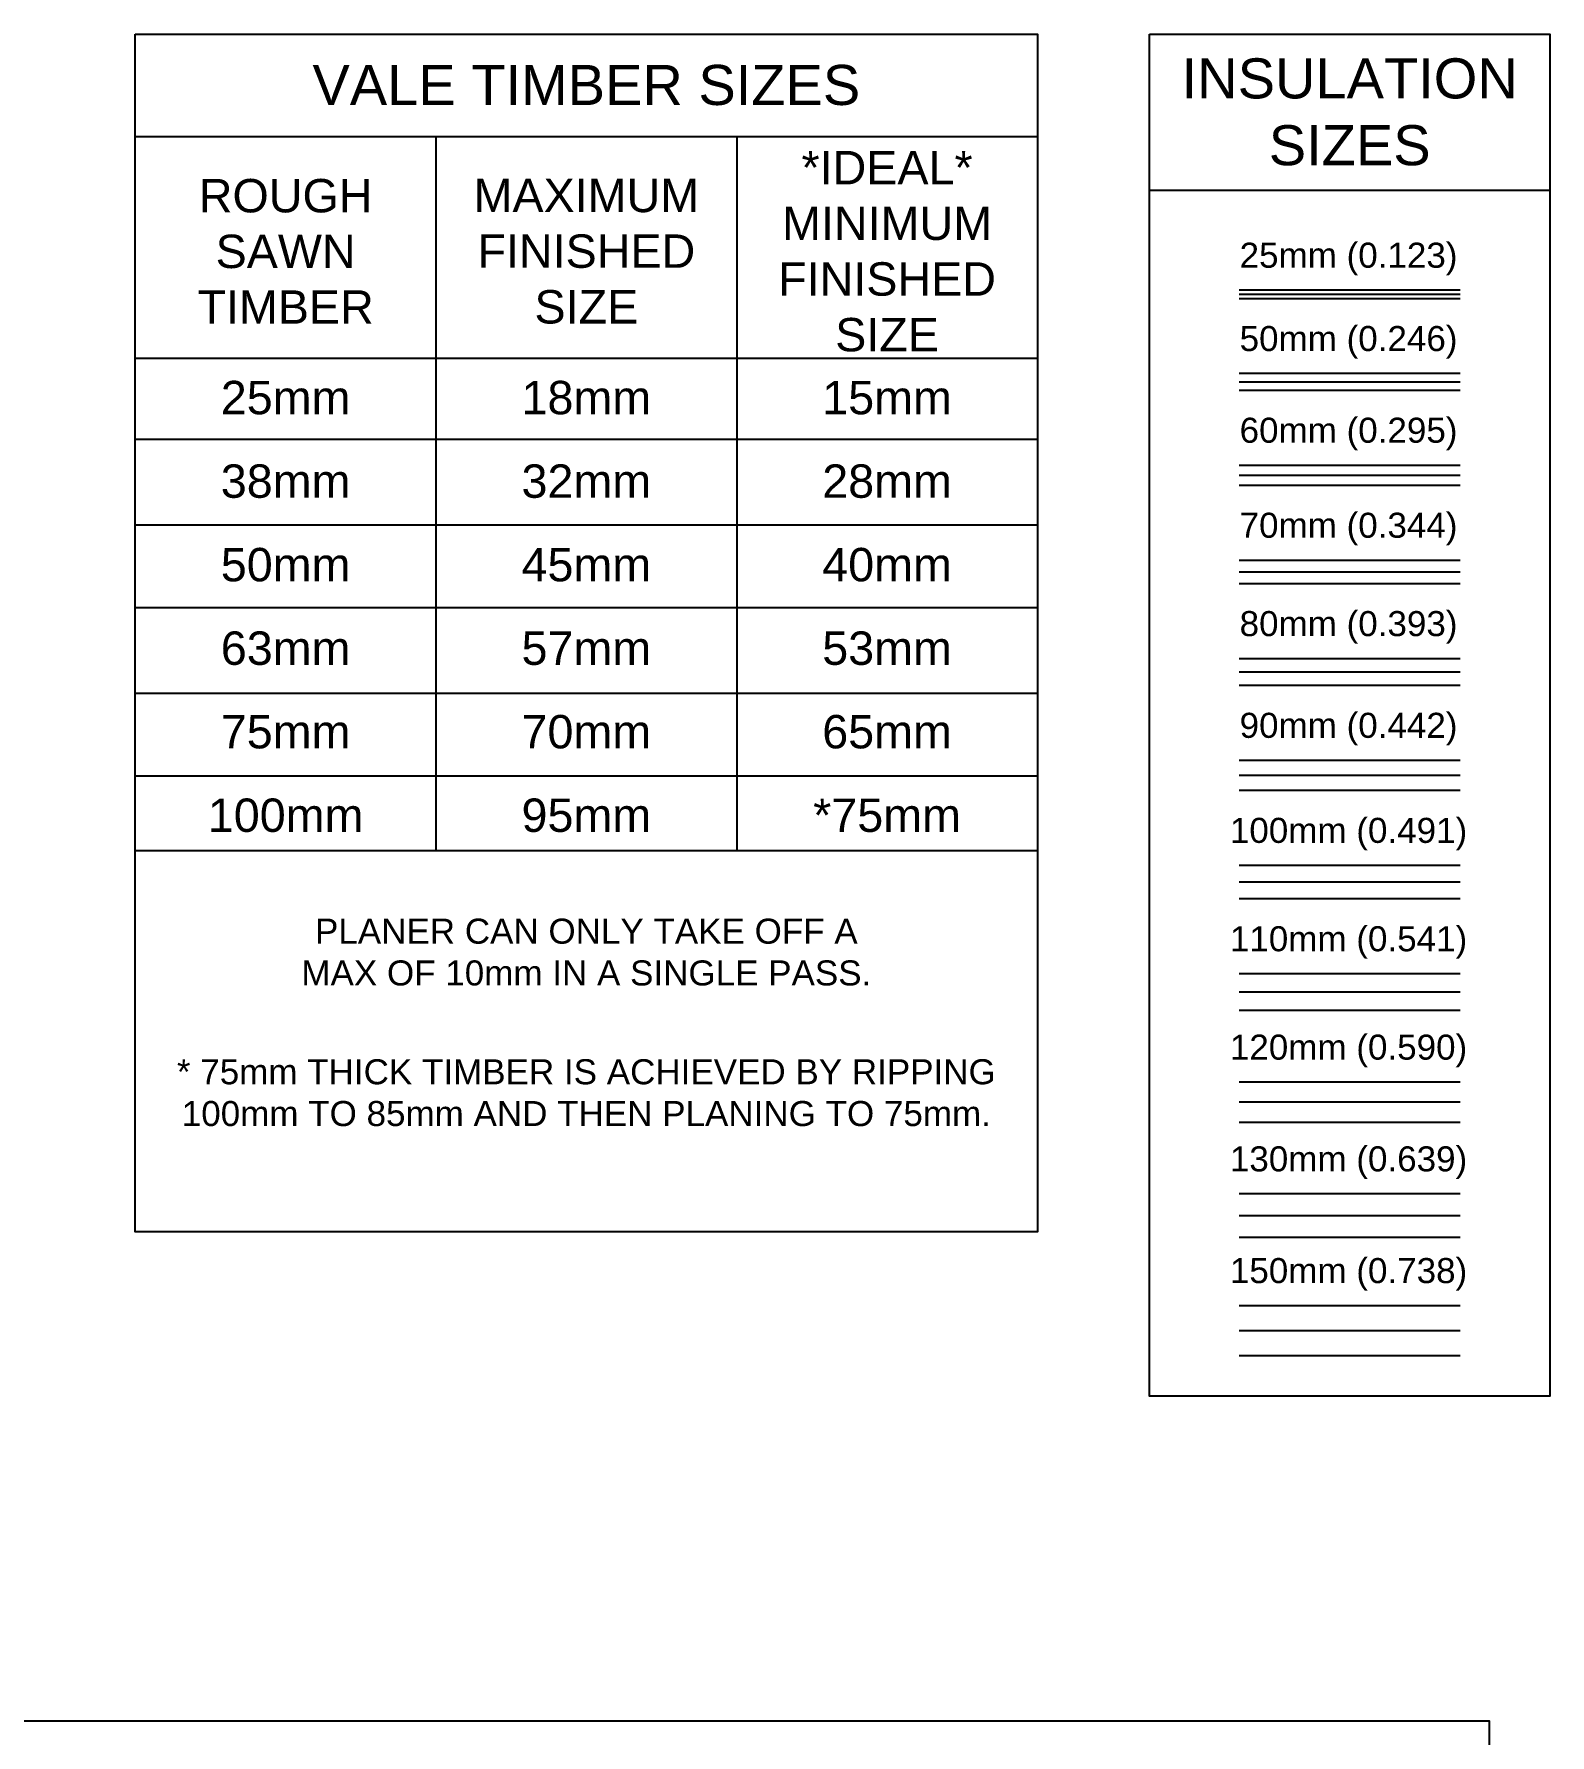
# Model space of a CAD drawing. Header units: millimetres. Extents: x 0 to 23312, y -3206 to 11448.
# Drawn here: x 18775 to 23312, y 2972 to 8064 of the extents above; entities that cross this region are included whole.
import ezdxf

# ---------------------------------------------------------------- set-up
doc = ezdxf.new("R2010")
doc.units = ezdxf.units.MM
doc.header["$LTSCALE"] = 10
doc.layers.add('40 - Detail Outline', color=142, linetype='Continuous')
doc.layers.add('41 - Detail', color=7, linetype='Continuous')
doc.styles.add('1-20', font='romans.shx', dxfattribs={"width": 0.8, "height": 40})
doc.linetypes.add('BATTING', pattern='A,0.00254,-2.54,[134,ltypeshp.shx,S=2.54,R=0,X=-2.54,Y=0],-5.08,[134,ltypeshp.shx,S=2.54,R=180,X=2.54,Y=0],-2.54', length=10.16254)

msp = doc.modelspace()

# ---------------------------------------------------------------- linework, layer by layer
at = {"color": 3, "ltscale": 10}
for p, q in [((19077.793, 7757.707), (21777.793, 7757.707)), ((22113.006, 7596.989), (23311.736, 7596.989))]:
    msp.add_line(p, q, dxfattribs=at)
at = {"color": 251, "ltscale": 10}
for p, q in [((19077.793, 7094.264), (21777.793, 7094.264)), ((19077.793, 6851.721), (21777.793, 6851.721)), ((19077.793, 6594.91), (21777.793, 6594.91)), ((19077.793, 6347.61), (21777.793, 6347.61)), ((19077.793, 6090.799), (21777.793, 6090.799)), ((19077.793, 5843.5), (21777.793, 5843.5)), ((19077.793, 5619.98), (21777.793, 5619.98))]:
    msp.add_line(p, q, dxfattribs=at)
at = {"color": 3, "ltscale": 10}
for points in [[(19077.793, 8064.361), (21777.793, 8064.361), (21777.793, 4478.94), (19077.793, 4478.94)], [(22113.006, 8064.361), (23311.736, 8064.361), (23311.736, 3986.956), (22113.006, 3986.956)]]:
    msp.add_lwpolyline(points, close=True, dxfattribs=at)
at = {"color": 251, "ltscale": 10}
for points in [[(19977.793, 7757.707), (19977.793, 5619.98)], [(20877.793, 7757.707), (20877.793, 5619.98)], [(22381.607, 7298.066), (23043.135, 7298.066)], [(22381.607, 7273.066), (23043.135, 7273.066)], [(22381.607, 7048.598), (23043.135, 7048.598)], [(22381.607, 6998.598), (23043.135, 6998.598)], [(22381.607, 6774.13), (23043.135, 6774.13)], [(22381.607, 6714.13), (23043.135, 6714.13)], [(22381.607, 6489.663), (23043.135, 6489.663)], [(22381.607, 6419.663), (23043.135, 6419.663)], [(22381.607, 6195.195), (23043.135, 6195.195)], [(22381.607, 6115.195), (23043.135, 6115.195)], [(22381.607, 5890.727), (23043.135, 5890.727)], [(22381.607, 5800.727), (23043.135, 5800.727)], [(22381.607, 5576.26), (23043.135, 5576.26)], [(22381.607, 5476.26), (23043.135, 5476.26)], [(22381.607, 5476.26), (23043.135, 5476.26)], [(22381.607, 5251.792), (23043.135, 5251.792)], [(22381.607, 5141.792), (23043.135, 5141.792)], [(22381.607, 4927.324), (23043.135, 4927.324)], [(22381.607, 4807.324), (23043.135, 4807.324)], [(22381.607, 4592.857), (23043.135, 4592.857)], [(22381.607, 4462.857), (23043.135, 4462.857)], [(22381.607, 4258.389), (23043.135, 4258.389)], [(22381.607, 4108.389), (23043.135, 4108.389)]]:
    msp.add_lwpolyline(points, dxfattribs=at)
at = {"color": 251, "linetype": 'BATTING', "ltscale": 0.123}
msp.add_lwpolyline([(22381.607, 7285.566), (23043.135, 7285.566)], dxfattribs=at)
at = {"color": 251, "linetype": 'BATTING', "ltscale": 0.246}
msp.add_lwpolyline([(22381.607, 7023.598), (23043.135, 7023.598)], dxfattribs=at)
at = {"color": 251, "linetype": 'BATTING', "ltscale": 0.295}
msp.add_lwpolyline([(22381.607, 6744.13), (23043.135, 6744.13)], dxfattribs=at)
at = {"color": 251, "linetype": 'BATTING', "ltscale": 0.344}
msp.add_lwpolyline([(22381.607, 6454.663), (23043.135, 6454.663)], dxfattribs=at)
at = {"color": 251, "linetype": 'BATTING', "ltscale": 0.393}
msp.add_lwpolyline([(22381.607, 6155.195), (23043.135, 6155.195)], dxfattribs=at)
at = {"color": 251, "linetype": 'BATTING', "ltscale": 0.442}
msp.add_lwpolyline([(22381.607, 5845.727), (23043.135, 5845.727)], dxfattribs=at)
at = {"color": 251, "linetype": 'BATTING', "ltscale": 0.491}
msp.add_lwpolyline([(22381.607, 5526.26), (23043.135, 5526.26)], dxfattribs=at)
at = {"color": 251, "linetype": 'BATTING', "ltscale": 0.541}
msp.add_lwpolyline([(22381.607, 5196.792), (23043.135, 5196.792)], dxfattribs=at)
at = {"color": 251, "linetype": 'BATTING', "ltscale": 0.59}
msp.add_lwpolyline([(22381.607, 4867.324), (23043.135, 4867.324)], dxfattribs=at)
at = {"color": 251, "linetype": 'BATTING', "ltscale": 0.639}
msp.add_lwpolyline([(22381.607, 4527.857), (23043.135, 4527.857)], dxfattribs=at)
at = {"color": 251, "linetype": 'BATTING', "ltscale": 0.7381}
msp.add_lwpolyline([(22381.607, 4183.389), (23043.135, 4183.389)], dxfattribs=at)
at = {"layer": '40 - Detail Outline', "color": 3, "ltscale": 10}
msp.add_lwpolyline([(18051.306, 3014.361), (23129.926, 3014.361), (23129.926, -3206.341), (18051.306, -3206.341)], close=True, dxfattribs=at)

# ---------------------------------------------------------------- texts
at = {"layer": '41 - Detail', "color": 3, "char_height": 120, "attachment_point": 5, "style": '1-20'}
for s, insert, width in [('\\A1;{\\fArial|b0|i0|c0|p34;\\W1;VALE TIMBER SIZES}', (20427.793, 7911.034), 2700), ('\\A1;{\\fArial|b0|i0|c0|p34;\\W1;INSULATION\\PSIZES}', (22712.371, 7830.675), 1198.7295)]:
    msp.add_mtext(s, dxfattribs=dict(at, insert=insert, width=width))
at = {"layer": '41 - Detail', "style": '1-20'}
for s, insert, char_height, width, attachment_point in [('{\\fArial|b0|i0|c0|p34;\\W1;\\C3;*IDEAL* MINIMUM FINISHED SIZE}', (21327.793, 7413.72), 100, 965.97323, 5), ('{\\fArial|b0|i0|c0|p34;\\W1;\\C3;ROUGH SAWN TIMBER}', (19527.793, 7413.72), 100, 400, 5), ('{\\fArial|b0|i0|c0|p34;\\W1;\\C3;MAXIMUM FINISHED SIZE}', (20427.793, 7413.72), 100, 400, 5), ('\\pxsm1;{\\fArial|b0|i0|c0|p34;\\W1;\\C3;25mm (0.123)}', (22708.903, 7439.698), 75, 1718.87577, 2), ('\\pxsm1;{\\fArial|b0|i0|c0|p34;\\W1;\\C3;50mm (0.246)}', (22708.903, 7190.231), 75, 1718.87577, 2), ('\\pxsm1.5;{\\fArial|b0|i0|c0|p34;\\W1;\\C3;25mm\\P38mm\\P50mm\\P63mm\\P75mm\\P100mm}', (19527.793, 7026.03), 100, 400, 2), ('\\pxsm1.5;{\\fArial|b0|i0|c0|p34;\\W1;\\C3;18mm\\P32mm\\P45mm\\P57mm\\P70mm\\P95mm}', (20427.793, 7026.03), 100, 400, 2), ('\\pxsm1.5;{\\fArial|b0|i0|c0|p34;\\W1;\\C3;15mm\\P28mm\\P40mm\\P53mm\\P65mm\\P*75mm}', (21327.793, 7026.03), 100, 400, 2), ('\\pxsm1;{\\fArial|b0|i0|c0|p34;\\W1;\\C3;60mm (0.295)}', (22708.903, 6915.763), 75, 1718.87577, 2), ('\\pxsm1;{\\fArial|b0|i0|c0|p34;\\W1;\\C3;70mm (0.344)}', (22708.903, 6631.295), 75, 1718.87577, 2), ('\\pxsm1;{\\fArial|b0|i0|c0|p34;\\W1;\\C3;80mm (0.393)}', (22708.903, 6336.828), 75, 1718.87577, 2), ('\\pxsm1;{\\fArial|b0|i0|c0|p34;\\W1;\\C3;90mm (0.442)}', (22708.903, 6032.36), 75, 1718.87577, 2), ('\\pxsm1;{\\fArial|b0|i0|c0|p34;\\W1;\\C3;100mm (0.491)}', (22708.903, 5717.892), 75, 1718.87577, 2), ('\\pxsm1;{\\fArial|b0|i0|c0|p34;\\W1;\\C3;PLANER CAN ONLY TAKE OFF A MAX OF 10mm IN A SINGLE PASS.}', (20427.793, 5416.11), 75, 1718.87577, 2), ('\\pxsm1;{\\fArial|b0|i0|c0|p34;\\W1;\\C3;110mm (0.541)}', (22708.903, 5393.425), 75, 1718.87577, 2), ('\\pxsm1;{\\fArial|b0|i0|c0|p34;\\W1;\\C3;120mm (0.590)}', (22708.903, 5068.957), 75, 1718.87577, 2), ('\\pxsm1;{\\fArial|b0|i0|c0|p34;\\W1;\\C3;* 75mm THICK TIMBER IS ACHIEVED BY RIPPING 100mm TO 85mm AND THEN PLANING TO 75mm.}', (20427.793, 4995.206), 75, 2700, 2), ('\\pxsm1;{\\fArial|b0|i0|c0|p34;\\W1;\\C3;130mm (0.639)}', (22708.903, 4734.489), 75, 1718.87577, 2), ('\\pxsm1;{\\fArial|b0|i0|c0|p34;\\W1;\\C3;150mm (0.738)}', (22708.903, 4400.022), 75, 1718.87577, 2)]:
    msp.add_mtext(s, dxfattribs=dict(at, insert=insert, char_height=char_height, width=width, attachment_point=attachment_point))

doc.saveas('drawing.dxf')
